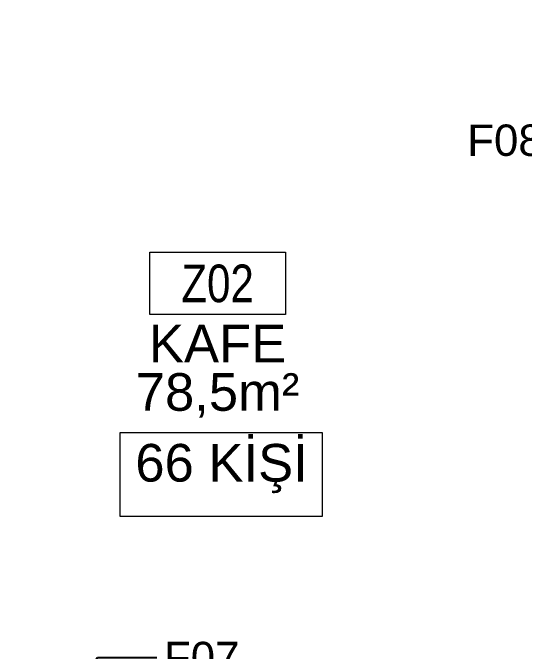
# Model space of a CAD drawing. Header units: centimetres. Extents: x 10243 to 22741, y 2279 to 4414.
# Drawn here: x 22278.5 to 22409, y 3098.5 to 3261.3 of the extents above; entities that cross this region are included whole.
import ezdxf
from ezdxf import colors
from ezdxf.entities.mleader import LeaderData, LeaderLine
from ezdxf.enums import TextEntityAlignment as Align
from ezdxf.math import Vec2, Vec3

# ---------------------------------------------------------------- set-up
doc = ezdxf.new("R2010")
doc.units = ezdxf.units.CM
doc.header["$MEASUREMENT"] = 0
for name, color, linetype, lineweight in [('xxx_Auto_Duvar_Duvar Plan Kesit', 7, 'Continuous', 30), ('xxx_Auto_Yardimci_Isaret Genel', 51, 'Continuous', 9), ('xxx_Auto_Yardimci_Isaret Tag Mekan', 30, 'Continuous', 9)]:
    doc.layers.add(name, color=color, linetype=linetype, lineweight=lineweight)
doc.styles.add('AUTOBAN', font='')
doc.styles.add('text1', font='arial.ttf')
doc.styles.add('text2', font='arial.ttf', dxfattribs={"width": 0.8})
doc.styles.get('AUTOBAN').set_extended_font_data('Helvetica Normal Tr')

# ---------------------------------------------------------------- blocks, each defined once
blk = doc.blocks.new('_Dot')
at = {"color": 0, "linetype": 'ByBlock', "lineweight": -2}
blk.add_line((-0.5, 0), (-1, 0), dxfattribs=at)
at = {"color": 0, "linetype": 'ByBlock', "const_width": 0.5}
blk.add_lwpolyline([(-0.25, 0, 1), (0.25, 0, 1)], format="xyb", close=True, dxfattribs=at)
blk = doc.blocks.new('mahal no')
at = {"layer": 'xxx_Auto_Yardimci_Isaret Tag Mekan'}
blk.add_lwpolyline([(49681.82, 27007.28), (49710.62, 27007.28), (49710.62, 26994.08), (49681.82, 26994.08)], close=True, dxfattribs=at)
at = {"layer": 'xxx_Auto_Yardimci_Isaret Tag Mekan', "color": 7, "style": 'text2', "width": 0.8}
blk.add_attdef('10000', text='', height=8, dxfattribs=at).set_placement((49696.22, 27000.68), align=Align.MIDDLE)
at = {"layer": 'xxx_Auto_Yardimci_Isaret Tag Mekan', "color": 7, "style": 'text1'}
for tag, p in [('MAHAL', (49696.22, 26987.88)), ('M²', (49696.22, 26976.92))]:
    blk.add_attdef(tag, text='', height=8, dxfattribs=at).set_placement(p, align=Align.MIDDLE)

msp = doc.modelspace()

# ---------------------------------------------------------------- linework, layer by layer
at = {"layer": 'xxx_Auto_Yardimci_Isaret Tag Mekan', "color": 7}
msp.add_lwpolyline([(22305.95, 3154.24), (22357.5, 3154.24), (22357.5, 3132.82), (22305.95, 3132.82)], close=True, dxfattribs=at)

# ---------------------------------------------------------------- block references
at = {"layer": 'xxx_Auto_Duvar_Duvar Plan Kesit', "xscale": 1.2, "yscale": 1.2, "zscale": 1.2}
msp.add_blockref('mahal no', (-37304.67, -29208.53), dxfattribs=at).add_auto_attribs({'10000': 'Z02', 'MAHAL': 'KAFE', 'M²': '78,5m²'})

# ---------------------------------------------------------------- texts
at = {"layer": 'xxx_Auto_Yardimci_Isaret Tag Mekan', "color": 7, "insert": (22309.81, 3151.34), "char_height": 9.6, "attachment_point": 1, "style": 'text1'}
msp.add_mtext_dynamic_manual_height_columns('66 KİŞİ', width=71.2497, gutter_width=59.48, heights=[0], dxfattribs=at)

# ---------------------------------------------------------------- leaders
at = {"layer": 'xxx_Auto_Yardimci_Isaret Genel', "ltscale": 100}
ml = msp.add_multileader_mtext('Standard', dxfattribs=at)
ml.set_content('F08', color=256, style='AUTOBAN')
ml.set_leader_properties()
ml.set_arrow_properties(name='DOT')
ml.build(insert=Vec2(0, 0))
ml.multileader.update_dxf_attribs({"has_text_frame": 1, "dogleg_length": 5, "arrow_head_size": 2})
ctx = ml.context
ctx.base_point, ctx.char_height, ctx.arrow_head_size, ctx.landing_gap_size, ctx.plane_origin = Vec3(22392.11, 3228.79), 8, 2, 1.8, Vec3(22478.1, 3108.25)
ctx.text_align_type = 2
notes = []
notes.append((ctx, [(0, (1, 1, 0), (22430.67, 3228.79), (-1, 0), 15.16, [(0, [(22445.82, 3260.28)], 0, [])])]))
ctx.mtext.insert, ctx.mtext.width, ctx.mtext.defined_height, ctx.mtext.alignment, ctx.mtext.flow_direction = Vec3(22413.72, 3232.79), 12.6046, 12.84, 3, 5
ml = msp.add_multileader_mtext('Standard', dxfattribs=at)
ml.set_content('F07', color=256, style='AUTOBAN')
ml.set_leader_properties()
ml.set_arrow_properties(name='DOT')
ml.build(insert=Vec2(0, 0))
ml.multileader.update_dxf_attribs({"has_text_frame": 1, "dogleg_length": 5, "arrow_head_size": 2})
ctx = ml.context
ctx.base_point, ctx.char_height, ctx.arrow_head_size, ctx.landing_gap_size, ctx.plane_origin = Vec3(22315.32, 3096.89), 8, 2, 1.8, Vec3(22252.74, 3054.07)
notes.append((ctx, [(0, (1, 1, 0), (22300.16, 3096.89), (1, 0), 15.16, [(0, [(22279.55, 3062.13)], 0, [])])]))
ctx.mtext.insert, ctx.mtext.rotation, ctx.mtext.width, ctx.mtext.defined_height, ctx.mtext.flow_direction = Vec3(22317.12, 3100.89), 6.283185, 12.6046, 12.84, 5
for ctx, leaders in notes:
    for number, flags, end, landing, length, lines in leaders:
        leader = LeaderData()
        leader.index, (leader.has_last_leader_line, leader.has_dogleg_vector, leader.attachment_direction) = number, flags
        leader.last_leader_point, leader.dogleg_vector, leader.dogleg_length = Vec3(end), Vec3(landing), length
        for number, points, colour, breaks in lines:
            line = LeaderLine()
            line.index, line.vertices, line.color, line.breaks = number, Vec3.list(points), colors.encode_raw_color(colour), breaks
            leader.lines.append(line)
        ctx.leaders.append(leader)

doc.saveas('drawing.dxf')
